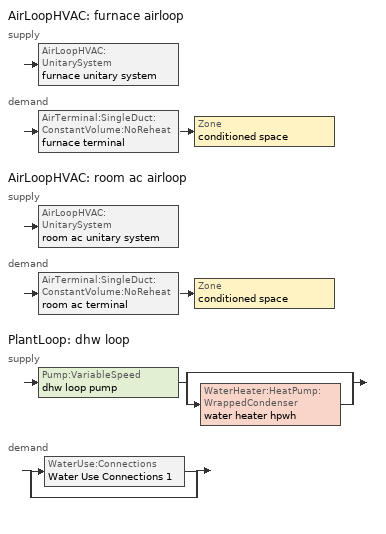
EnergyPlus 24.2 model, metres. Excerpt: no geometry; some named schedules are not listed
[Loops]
AirLoopHVAC 'furnace airloop'
 supply: AirLoopHVAC:UnitarySystem 'furnace unitary system'
 demand: AirTerminal:SingleDuct:ConstantVolume:NoReheat 'furnace terminal' > Zone 'conditioned space'
AirLoopHVAC 'room ac airloop'
 supply: AirLoopHVAC:UnitarySystem 'room ac unitary system'
 demand: AirTerminal:SingleDuct:ConstantVolume:NoReheat 'room ac terminal' > Zone 'conditioned space'
PlantLoop 'dhw loop'
 supply: Pump:VariableSpeed 'dhw loop pump' > split
  | bypass
  | WaterHeater:HeatPump:WrappedCondenser 'water heater hpwh'
 demand: split
  | WaterUse:Connections 'Water Use Connections 1'
  | bypass
[ZoneControl:Thermostat]
conditioned space Thermostat: Zone or ZoneList=conditioned space; Control Type Schedule=conditioned space Thermostat Schedule; Control 1=conditioned space temperature setpoint; Temperature Difference Between Cutout And Setpoint {deltaC}=0
[ThermostatSetpoint:DualSetpoint]
conditioned space temperature setpoint: Heating Setpoint Temperature Schedule=heating setpoint; Cooling Setpoint Temperature Schedule=cooling setpoint
[ZoneHVAC:IdealLoadsAirSystem]
ideal air system: Maximum Heating Supply Air Temperature {C}=50; Minimum Cooling Supply Air Temperature {C}=10; Maximum Heating Supply Air Humidity Ratio {kgWater/kgDryAir}=0.015; Minimum Cooling Supply Air Humidity Ratio {kgWater/kgDryAir}=0.01; Heating Limit=LimitCapacity; Maximum Sensible Heating Capacity {W}=0; Cooling Limit=NoLimit; Dehumidification Control Type=None; Humidification Control Type=None
[AirTerminal:SingleDuct:ConstantVolume:NoReheat] Availability Schedule=Always On Discrete
Name | Maximum Air Flow Rate {m3/s}
room ac terminal | 0.170845
furnace terminal | 0.351129
[Zone equipment]
conditioned space: ideal air system, room ac terminal, furnace terminal
[AirLoopHVAC] Design Return Air Flow Fraction of Supply Air Flow=1
Name | Design Supply Air Flow Rate {m3/s}
furnace airloop | 0.351129
room ac airloop | 0.170845
[Sizing:System] Type of Load to Size On=Sensible; Design Outdoor Air Flow Rate {m3/s}=Autosize; Central Heating Maximum System Air Flow Ratio=0.3; Preheat Design Temperature {C}=7; Preheat Design Humidity Ratio {kgWater/kgDryAir}=0.008; Precool Design Temperature {C}=12.8; Precool Design Humidity Ratio {kgWater/kgDryAir}=0.008; Central Cooling Design Supply Air Temperature {C}=12.8; Central Heating Design Supply Air Temperature {C}=16.7; Type of Zone Sum to Use=NonCoincident; 100% Outdoor Air in Cooling=Yes; 100% Outdoor Air in Heating=Yes; Central Cooling Design Supply Air Humidity Ratio {kgWater/kgDryAir}=0.0085; Central Heating Design Supply Air Humidity Ratio {kgWater/kgDryAir}=0.008; Cooling Supply Air Flow Rate Method=DesignDay; Cooling Supply Air Flow Rate {m3/s}=0; Cooling Supply Air Flow Rate Per Floor Area {m3/s-m2}=0.00996765; Cooling Fraction of Autosized Cooling Supply Air Flow Rate=1; Cooling Supply Air Flow Rate Per Unit Cooling Capacity {m3/s-W}=3.94755e-05; Heating Supply Air Flow Rate Method=DesignDay; Heating Supply Air Flow Rate {m3/s}=0; Heating Supply Air Flow Rate Per Floor Area {m3/s-m2}=0.00996765; Heating Fraction of Autosized Heating Supply Air Flow Rate=1; Heating Fraction of Autosized Cooling Supply Air Flow Rate=1; Heating Supply Air Flow Rate Per Unit Heating Capacity {m3/s-W}=3.15882e-05; System Outdoor Air Method=ZoneSum; Zone Maximum Outdoor Air Fraction=1; Cooling Design Capacity Method=CoolingDesignCapacity; Cooling Design Capacity {W}=Autosize; Cooling Design Capacity Per Floor Area {W/m2}=234.7; Fraction of Autosized Cooling Design Capacity=1; Heating Design Capacity Method=HeatingDesignCapacity; Heating Design Capacity {W}=Autosize; Heating Design Capacity Per Floor Area {W/m2}=157; Fraction of Autosized Heating Design Capacity=1; Central Cooling Capacity Control Method=OnOff; Occupant Diversity=Autosize
furnace airloop; room ac airloop
[AvailabilityManager:Scheduled] Schedule=Always On Discrete
furnace airloop Availability Manager; room ac airloop Availability Manager
[AirLoopHVAC:UnitarySystem] Control Type=Load; Controlling Zone or Thermostat Location=conditioned space; Dehumidification Control Type=None; Availability Schedule=Always On Discrete; Fan Placement=BlowThrough; DX Heating Coil Sizing Ratio=1; Use DOAS DX Cooling Coil=No; Minimum Supply Air Temperature {C}=2; Latent Load Control=SensibleOnlyLoadControl; No Load Supply Air Flow Rate Method=SupplyAirFlowRate; No Load Supply Air Flow Rate {m3/s}=0; No Load Supply Air Flow Rate Control Set To Low Speed=Yes; Maximum Supply Air Temperature {C}=48.8889; Maximum Outdoor Dry-Bulb Temperature for Supplemental Heater Operation {C}=21; Ancillary On-Cycle Electric Power {W}=0; Ancillary Off-Cycle Electric Power {W}=0
Name | Supply Fan | Supply Air Fan Operating Mode Schedule | Heating Coil | Cooling Supply Air Flow Rate Method | Heating Supply Air Flow Rate Method | Heating Supply Air Flow Rate {m3/s} | Cooling Coil | Cooling Supply Air Flow Rate {m3/s}
furnace unitary system | furnace supply fan | furnace auto fan schedule | furnace htg coil | None | SupplyAirFlowRate | 0.351129
room ac unitary system | room ac supply fan | room ac auto fan schedule |  | SupplyAirFlowRate | None |  | room ac clg coil | 0.170845
[Fan:SystemModel] Availability Schedule=Always On Discrete; Speed Control Method=Discrete; Electric Power Minimum Flow Rate Fraction=0.2; Design Pressure Rise {Pa}=500; Motor Efficiency=1; Motor In Air Stream Fraction=1; Design Electric Power Consumption {W}=Autosize; Design Power Sizing Method=PowerPerFlow; Electric Power Per Unit Flow Rate Per Unit Pressure {W/((m3/s)-Pa)}=1.66667; Fan Total Efficiency=0.7; Motor Loss Radiative Fraction=0; Number of Speeds=1
Name | Design Maximum Air Flow Rate {m3/s} | Electric Power Per Unit Flow Rate {W/(m3/s)} | Speed Flow Fraction 1 | Speed Electric Power Fraction 1
furnace supply fan | 0.351129 | 794.58 | 1 | 1
room ac supply fan | 0.170845 | 1e-06 | 1 | 1
water heater fan | 0.0854225 | 97.8923
[Coil:Heating:Fuel]
furnace htg coil: Availability Schedule=Always On Discrete; Fuel Type=NaturalGas; Burner Efficiency=0.925; Nominal Capacity {W}=11957.3; On Cycle Parasitic Electric Load {W}=0; Off Cycle Parasitic Fuel Load {W}=0
[Coil:Cooling:DX:SingleSpeed]
room ac clg coil: Availability Schedule=Always On Discrete; Gross Rated Total Cooling Capacity {W}=4086; Gross Rated Sensible Heat Ratio=0.65; Gross Rated Cooling COP {W/W}=3.10481; Rated Air Flow Rate {m3/s}=0.171077; Rated Evaporator Fan Power Per Volume Flow Rate 2017 {W/(m3/s)}=773.3; Rated Evaporator Fan Power Per Volume Flow Rate 2023 {W/(m3/s)}=934.4; Total Cooling Capacity Function of Temperature Curve=Cool-CAP-fT1; Total Cooling Capacity Function of Flow Fraction Curve=Cool-CAP-fFF1; Energy Input Ratio Function of Temperature Curve=Cool-EIR-fT1; Energy Input Ratio Function of Flow Fraction Curve=Cool-EIR-fFF1; Part Load Fraction Correlation Curve=Cool-PLF-fPLR1; Minimum Outdoor Dry-Bulb Temperature for Compressor Operation {C}=-25; Nominal Time for Condensate Removal to Begin {s}=1000; Ratio of Initial Moisture Evaporation Rate and Steady State Latent Capacity=1.5; Maximum Cycling Rate {cycles/hr}=3; Latent Capacity Time Constant {s}=45; Condenser Type=AirCooled; Evaporative Condenser Effectiveness=0.9; Evaporative Condenser Air Flow Rate {m3/s}=Autosize; Evaporative Condenser Pump Rated Power Consumption {W}=Autosize; Crankcase Heater Capacity {W}=0; Maximum Outdoor Dry-Bulb Temperature for Crankcase Heater Operation {C}=10; Basin Heater Capacity {W/K}=0; Basin Heater Setpoint Temperature {C}=2
[PlantLoop]
dhw loop: Fluid Type=Water; Plant Equipment Operation Scheme=dhw loop Operation Schemes; Maximum Loop Temperature {C}=100; Minimum Loop Temperature {C}=0; Maximum Loop Flow Rate {m3/s}=0.01; Minimum Loop Flow Rate {m3/s}=0; Plant Loop Volume {m3}=0.003; Load Distribution Scheme=Optimal; Plant Loop Demand Calculation Scheme=SingleSetpoint; Common Pipe Simulation=None
[Sizing:Plant]
dhw loop: Loop Type=Heating; Design Loop Exit Temperature {C}=51.6667; Loop Design Temperature Difference {deltaC}=5.55556; Sizing Option=NonCoincident; Zone Timesteps in Averaging Window=1; Coincident Sizing Factor Mode=None
[Pump:VariableSpeed]
dhw loop pump: Design Maximum Flow Rate {m3/s}=0.01; Design Pump Head {Pa}=1; Design Power Consumption {W}=0; Motor Efficiency=0.85; Fraction of Motor Inefficiencies to Fluid Stream=0; Coefficient 1 of the Part Load Performance Curve=0; Coefficient 2 of the Part Load Performance Curve=1; Coefficient 3 of the Part Load Performance Curve=0; Coefficient 4 of the Part Load Performance Curve=0; Design Minimum Flow Rate {m3/s}=0; Pump Control Type=Intermittent; Skin Loss Radiative Fraction=0.5; Design Power Sizing Method=PowerPerFlowPerPressure; Design Electric Power per Unit Flow Rate {W/(m3/s)}=348701.1; Design Shaft Power per Unit Flow Rate per Unit Head {W/((m3/s)-Pa)}=1.28205; Design Minimum Flow Rate Fraction=0
[WaterHeater:Stratified]
water heater tank: Tank Volume {m3}=0.170344; Tank Height {m}=1.0335; Tank Shape=VerticalCylinder; Maximum Temperature Limit {C}=90; Heater Priority Control=MasterSlave; Heater 1 Setpoint Temperature Schedule=water heater TopElementSetpoint; Heater 1 Deadband Temperature Difference {deltaC}=18.5; Heater 1 Capacity {W}=4500.11; Heater 1 Height {m}=0.818187; Heater 2 Setpoint Temperature Schedule=water heater BottomElementSetpoint; Heater 2 Deadband Temperature Difference {deltaC}=3.89; Heater 2 Capacity {W}=4500.11; Heater 2 Height {m}=0.215312; Heater Fuel Type=Electricity; Heater Thermal Efficiency=1; Off Cycle Parasitic Fuel Consumption Rate {W}=3; Off Cycle Parasitic Fuel Type=Electricity; Off Cycle Parasitic Heat Fraction to Tank=0; Off Cycle Parasitic Height {m}=0; On Cycle Parasitic Fuel Consumption Rate {W}=3; On Cycle Parasitic Fuel Type=Electricity; On Cycle Parasitic Heat Fraction to Tank=0; On Cycle Parasitic Height {m}=0; Ambient Temperature Indicator=Schedule; Ambient Temperature Schedule=water heater Tamb act; Uniform Skin Loss Coefficient per Unit Area to Ambient Temperature {W/m2-K}=1.04512; Skin Loss Fraction to Zone=1; Off Cycle Flue Loss Coefficient to Ambient Temperature {W/K}=0; Off Cycle Flue Loss Fraction to Zone=1; Use Side Effectiveness=1; Use Side Inlet Height {m}=0; Use Side Outlet Height {m}=Autocalculate; Source Side Effectiveness=1; Source Side Inlet Height {m}=0; Source Side Outlet Height {m}=0; Inlet Mode=Fixed; Use Side Design Flow Rate {m3/s}=0.00283433; Source Side Design Flow Rate {m3/s}=0; Indirect Water Heating Recovery Time {hr}=1.5; Number of Nodes=6; Additional Destratification Conductivity {W/m-K}=0; Node 1 Additional Loss Coefficient {W/K}=0; Node 2 Additional Loss Coefficient {W/K}=0; Node 3 Additional Loss Coefficient {W/K}=0; Node 4 Additional Loss Coefficient {W/K}=0; Node 5 Additional Loss Coefficient {W/K}=0; Node 6 Additional Loss Coefficient {W/K}=0
[WaterHeater:Sizing]
water heater tank: Design Mode=PeakDraw; Time Storage Can Meet Peak Draw {hr}=0.538503; Time for Tank Recovery {hr}=0; Nominal Tank Volume for Autosizing Plant Connections {m3}=1
[WaterHeater:HeatPump:WrappedCondenser]
water heater hpwh: Compressor Setpoint Temperature Schedule=water heater setpoint; Dead Band Temperature Difference {deltaC}=3.89; Condenser Bottom Location {m}=0.0430625; Condenser Top Location {m}=0.559813; Evaporator Air Flow Rate {m3/s}=0.0854225; Inlet Air Configuration=Schedule; Inlet Air Temperature Schedule=water heater Tamb act; Inlet Air Humidity Schedule=water heater RHamb act; Tank=water heater tank; DX Coil=water heater coil; Minimum Inlet Air Temperature for Compressor Operation {C}=5.55556; Maximum Inlet Air Temperature for Compressor Operation {C}=48.8889; Compressor Location=Schedule; Compressor Ambient Temperature Schedule=water heater Tamb act; Fan=water heater fan; Fan Placement=DrawThrough; On Cycle Parasitic Electric Load {W}=0; Off Cycle Parasitic Electric Load {W}=0; Parasitic Heat Rejection Location=Outdoors; Inlet Air Mixer Schedule=Always On Discrete; Tank Element Control Logic=MutuallyExclusive; Control Sensor 1 Height In Stratified Tank {m}=0.818187; Control Sensor 1 Weight=0.75; Control Sensor 2 Height In Stratified Tank {m}=0.301438
[Coil:WaterHeating:AirToWaterHeatPump:Wrapped]
water heater coil: Rated Heating Capacity {W}=2018.38; Rated COP {W/W}=4.036802; Rated Sensible Heat Ratio=0.88; Rated Evaporator Inlet Air Dry-Bulb Temperature {C}=19.7222; Rated Evaporator Inlet Air Wet-Bulb Temperature {C}=13.561; Rated Condenser Water Temperature {C}=48.89; Rated Evaporator Air Flow Rate {m3/s}=0.0854225; Evaporator Fan Power Included in Rated COP=Yes; Crankcase Heater Capacity {W}=0; Maximum Ambient Temperature for Crankcase Heater Operation {C}=0; Evaporator Air Temperature Type for Curve Objects=WetBulbTemperature; Heating Capacity Function of Temperature Curve=HPWH-Cap-fT; Heating Capacity Function of Air Flow Fraction Curve=HPWH-Htg-Cap-FF; Heating COP Function of Temperature Curve=HPWH-COP-fT; Heating COP Function of Air Flow Fraction Curve=HPWH-Htg-COP-FF; Part Load Fraction Correlation Curve=HPWH-COP-fPLR
[SetpointManager:Scheduled]
Setpoint Manager Scheduled 1: Control Variable=Temperature; Schedule=dhw temp
[WaterUse:Connections]
Water Use Connections 1: Drain Water Heat Exchanger Type=None; Drain Water Heat Exchanger Destination=Plant; Water Use Equipment Name 1=dhw fixtures; Water Use Equipment Name 2=dhw distribution waste; Water Use Equipment Name 3=clothes washer; Water Use Equipment Name 4=dishwasher
[WaterUse:Equipment]
Name | Peak Flow Rate {m3/s} | Flow Rate Fraction Schedule | Target Temperature Schedule
dhw fixtures | 4.11797e-05 | hot_water_fixtures | mixed water temperature schedule
dhw distribution waste | 1.24839e-05 | hot_water_fixtures | mixed water temperature schedule
clothes washer | 1.92016e-05 | hot_water_clothes_washer
dishwasher | 1.65787e-05 | hot_water_dishwasher
[PlantEquipmentOperationSchemes]
dhw loop Operation Schemes: Control Scheme Object Type 1=PlantEquipmentOperation:HeatingLoad; Control Scheme Name 1=dhw loop Heating Operation Scheme; Control Scheme Schedule Name 1=Always On Discrete
[PlantEquipmentOperation:HeatingLoad]
dhw loop Heating Operation Scheme: Load Range Lower Limit 1 {W}=0; Load Range Upper Limit 1 {W}=1000000000; Range Equipment List Name 1=dhw loop Heating Equipment List
[PlantEquipmentList]
dhw loop Heating Equipment List: WaterHeater:HeatPump:WrappedCondenser, water heater hpwh
[ElectricLoadCenter:Storage:LiIonNMCBattery]
Vehicle1 li ion: Availability Schedule=Always On Discrete; Radiative Fraction=0; Lifetime Model=None; Number of Cells in Series=15; Number of Strings in Parallel=494; Initial Fractional State of Charge=0.950003; DC to DC Charging Efficiency=1; Battery Mass {kg}=784.971; Battery Surface Area {m2}=5.64764; Battery Specific Heat Capacity {J/kg-K}=1500; Heat Transfer Coefficient Between Battery and Ambient {W/m2-K}=7.5; Fully Charged Cell Voltage {V}=3.342; Cell Voltage at End of Exponential Zone {V}=3.342; Cell Voltage at End of Nominal Zone {V}=3.342; Default Nominal Cell Voltage {V}=3.342; Fully Charged Cell Capacity {Ah}=3.2; Fraction of Cell Capacity Removed at the End of Exponential Zone=0.8075; Fraction of Cell Capacity Removed at the End of Nominal Zone=0.976875; Charge Rate at Which Voltage vs Capacity Curve Was Generated=1; Battery Cell Internal Electrical Resistance {ohms}=0.002
[ElectricLoadCenter:Storage:Converter]
Vehicle1 li ion converter: Availability Schedule=Always On Discrete; Power Conversion Efficiency Method=SimpleFixed; Simple Fixed Efficiency=1; Ancillary Power Consumed In Standby {W}=0; Radiative Fraction=0
[ElectricLoadCenter:Distribution]
Vehicle1 elec load center dist: Electrical Buss Type=AlternatingCurrentWithStorage; Electrical Storage Object=Vehicle1 li ion; Storage Operation Scheme=TrackChargeDischargeSchedules; Storage Converter Object=Vehicle1 li ion converter; Maximum Storage State of Charge Fraction=0.950003; Minimum Storage State of Charge Fraction=0.149991; Design Storage Control Charge Power {W}=5690; Storage Charge Power Fraction Schedule=electric_vehicle_charging; Design Storage Control Discharge Power {W}=10891.1; Storage Discharge Power Fraction Schedule=electric_vehicle_discharging
[EnergyManagementSystem:GlobalVariable]
furnace_airloop_Fan_RTF
infil_program_Qfan
infil_program_Qinf
natural_vent_program_Qnv
natural_vent_program_Qwhf
room_ac_airloop_Fan_RTF
[EnergyManagementSystem:InternalVariable] Internal Data Type=Fan Maximum Mass Flow Rate
Name | Internal Data Index Key
furnace_airloop_max_sup_fan_mfr | furnace supply fan
room_ac_airloop_max_sup_fan_mfr | room ac supply fan
[EnergyManagementSystem:Sensor]
Name | Output:Variable or Output:Meter Index Key | Output:Variable or Output:Meter
airflow_gain | infil flow | Infiltration Sensible Heat Gain Energy
airflow_gain_1 | natural vent flow | Infiltration Sensible Heat Gain Energy
airflow_gain_2 | whole house fan flow | Infiltration Sensible Heat Gain Energy
airflow_loss | infil flow | Infiltration Sensible Heat Loss Energy
airflow_loss_1 | natural vent flow | Infiltration Sensible Heat Loss Energy
airflow_loss_2 | whole house fan flow | Infiltration Sensible Heat Loss Energy
charge_sch_sensor | electric_vehicle_charging | Schedule Value
clg_load_cond |  | Cooling:EnergyTransfer:Zone:CONDITIONED SPACE
clg_sp_s; clg_sp_s_1 | cooling setpoint | Schedule Value
clothes_dryer_exhaust_0_sch_s | clothes_dryer | Schedule Value
conditioned_space_clg_unmet_s | conditioned space | Zone Cooling Setpoint Not Met Time
conditioned_space_htg_unmet_s | conditioned space | Zone Heating Setpoint Not Met Time
cool_season | cooling season schedule | Schedule Value
discharge_sch_sensor | electric_vehicle_discharging | Schedule Value
fridge_tin_s; tin_s; tin_s_1; water_heater_amb_temp | conditioned space | Zone Mean Air Temperature
furnace_airloop_Fan_RTF_s | furnace supply fan | Fan Runtime Fraction
furnace_htg_coil_s | furnace htg coil | Heating Coil Heating Energy
furnace_supply_fan_s | furnace supply fan | Fan Electricity Energy
htg_load_cond |  | Heating:EnergyTransfer:Zone:CONDITIONED SPACE
htg_sp_s; htg_sp_s_1 | heating setpoint | Schedule Value
ig_ee_conv | ceiling fan | Electric Equipment Convective Heating Energy
ig_ee_conv_1 | clothes dryer | Electric Equipment Convective Heating Energy
ig_ee_conv_10 | misc tv | Electric Equipment Convective Heating Energy
ig_ee_conv_11 | whole house fan | Electric Equipment Convective Heating Energy
ig_ee_conv_2 | clothes washer | Electric Equipment Convective Heating Energy
ig_ee_conv_3 | cooking range | Electric Equipment Convective Heating Energy
ig_ee_conv_4 | dishwasher | Electric Equipment Convective Heating Energy
ig_ee_conv_5 | freezer | Electric Equipment Convective Heating Energy
ig_ee_conv_6 | fridge | Electric Equipment Convective Heating Energy
ig_ee_conv_7 | misc permanent spa heater | Electric Equipment Convective Heating Energy
ig_ee_conv_8 | misc permanent spa pump | Electric Equipment Convective Heating Energy
ig_ee_conv_9 | misc plug loads | Electric Equipment Convective Heating Energy
ig_ee_rad | ceiling fan | Electric Equipment Radiant Heating Energy
ig_ee_rad_1 | clothes dryer | Electric Equipment Radiant Heating Energy
ig_ee_rad_10 | misc tv | Electric Equipment Radiant Heating Energy
ig_ee_rad_11 | whole house fan | Electric Equipment Radiant Heating Energy
ig_ee_rad_2 | clothes washer | Electric Equipment Radiant Heating Energy
ig_ee_rad_3 | cooking range | Electric Equipment Radiant Heating Energy
ig_ee_rad_4 | dishwasher | Electric Equipment Radiant Heating Energy
ig_ee_rad_5 | freezer | Electric Equipment Radiant Heating Energy
ig_ee_rad_6 | fridge | Electric Equipment Radiant Heating Energy
ig_ee_rad_7 | misc permanent spa heater | Electric Equipment Radiant Heating Energy
ig_ee_rad_8 | misc permanent spa pump | Electric Equipment Radiant Heating Energy
ig_ee_rad_9 | misc plug loads | Electric Equipment Radiant Heating Energy
ig_lgt_conv | interior lighting | Lights Convective Heating Energy
ig_lgt_rad | interior lighting | Lights Radiant Heating Energy
ig_lgt_vis | interior lighting | Lights Visible Radiation Heating Energy
ig_oe_conv | clothes dryer 1 | Other Equipment Convective Heating Energy
ig_oe_conv_1 | cooking range 1 | Other Equipment Convective Heating Energy
ig_oe_conv_2 | general water use latent | Other Equipment Convective Heating Energy
ig_oe_conv_3 | general water use sensible | Other Equipment Convective Heating Energy
ig_oe_conv_4 | water heater energy adjustment1 | Other Equipment Convective Heating Energy
ig_oe_conv_5 | water heater lat | Other Equipment Convective Heating Energy
ig_oe_conv_6 | water heater sens | Other Equipment Convective Heating Energy
ig_oe_rad | clothes dryer 1 | Other Equipment Radiant Heating Energy
ig_oe_rad_1 | cooking range 1 | Other Equipment Radiant Heating Energy
ig_oe_rad_2 | general water use latent | Other Equipment Radiant Heating Energy
ig_oe_rad_3 | general water use sensible | Other Equipment Radiant Heating Energy
ig_oe_rad_4 | water heater energy adjustment1 | Other Equipment Radiant Heating Energy
ig_oe_rad_5 | water heater lat | Other Equipment Radiant Heating Energy
ig_oe_rad_6 | water heater sens | Other Equipment Radiant Heating Energy
ig_ppl_conv | occupants | People Convective Heating Energy
ig_ppl_rad | occupants | People Radiant Heating Energy
im_conv | furniture mass conditioned space 1 | Surface Inside Face Convection Heat Gain Energy
im_conv_1 | partition wall mass | Surface Inside Face Convection Heat Gain Energy
im_ig | furniture mass conditioned space 1 | Surface Inside Face Internal Gains Radiation Heat Gain Energy
im_ig_1 | partition wall mass | Surface Inside Face Internal Gains Radiation Heat Gain Energy
im_lgt | furniture mass conditioned space 1 | Surface Inside Face Lights Radiation Heat Gain Energy
im_lgt_1 | partition wall mass | Surface Inside Face Lights Radiation Heat Gain Energy
im_sol | furniture mass conditioned space 1 | Surface Inside Face Solar Radiation Heat Gain Energy
im_sol_1 | partition wall mass | Surface Inside Face Solar Radiation Heat Gain Energy
im_surf | furniture mass conditioned space 1 | Surface Inside Face Net Surface Thermal Radiation Heat Gain Energy
im_surf_1 | partition wall mass | Surface Inside Face Net Surface Thermal Radiation Heat Gain Energy
mech_vent_bath_fan_0_sch_s | mech vent bath fan 0 schedule | Schedule Value
mech_vent_range_fan_0_sch_s | mech vent range fan 0 schedule | Schedule Value
mv_conv | mech vent bath fan 0 | Electric Equipment Convective Heating Energy
mv_conv_1 | mech vent house fan | Electric Equipment Convective Heating Energy
mv_conv_2 | mech vent house fan cfis | Electric Equipment Convective Heating Energy
mv_conv_3 | mech vent range fan 0 | Electric Equipment Convective Heating Energy
mv_conv_4 | mech vent house fan latent load | Other Equipment Convective Heating Energy
mv_conv_5 | mech vent house fan sensible load | Other Equipment Convective Heating Energy
mv_rad | mech vent bath fan 0 | Electric Equipment Radiant Heating Energy
mv_rad_1 | mech vent house fan | Electric Equipment Radiant Heating Energy
mv_rad_2 | mech vent house fan cfis | Electric Equipment Radiant Heating Energy
mv_rad_3 | mech vent range fan 0 | Electric Equipment Radiant Heating Energy
mv_rad_4 | mech vent house fan latent load | Other Equipment Radiant Heating Energy
mv_rad_5 | mech vent house fan sensible load | Other Equipment Radiant Heating Energy
natural_vent_s | natural vent schedule | Schedule Value
out_pb_s |  | Site Outdoor Air Barometric Pressure
out_wt_s |  | Site Outdoor Air Humidity Ratio
room_ac_airloop_Fan_RTF_s | room ac supply fan | Fan Runtime Fraction
room_ac_clg_coil_s | room ac clg coil | Cooling Coil Total Cooling Energy
room_ac_supply_fan_s | room ac supply fan | Fan Electricity Energy
site_temp | Environment | Site Outdoor Air Drybulb Temperature
site_vw_s |  | Site Wind Speed
soc_sensor | Vehicle1 li ion | Electric Storage Charge Fraction
ss_back_out | Window1 | Surface Window Shortwave from Zone Back Out Window Heat Transfer Rate
ss_back_out_1 | Window2 | Surface Window Shortwave from Zone Back Out Window Heat Transfer Rate
ss_back_out_2 | Window3 | Surface Window Shortwave from Zone Back Out Window Heat Transfer Rate
ss_back_out_3 | Window4 | Surface Window Shortwave from Zone Back Out Window Heat Transfer Rate
ss_conv | Door1 | Surface Inside Face Convection Heat Gain Energy
ss_conv_1 | Window1 | Surface Inside Face Convection Heat Gain Energy
ss_conv_2 | Window2 | Surface Inside Face Convection Heat Gain Energy
ss_conv_3 | Window3 | Surface Inside Face Convection Heat Gain Energy
ss_conv_4 | Window4 | Surface Inside Face Convection Heat Gain Energy
ss_ig | Door1 | Surface Inside Face Internal Gains Radiation Heat Gain Energy
ss_ig_1 | Window1 | Surface Inside Face Internal Gains Radiation Heat Gain Energy
ss_ig_2 | Window2 | Surface Inside Face Internal Gains Radiation Heat Gain Energy
ss_ig_3 | Window3 | Surface Inside Face Internal Gains Radiation Heat Gain Energy
ss_ig_4 | Window4 | Surface Inside Face Internal Gains Radiation Heat Gain Energy
ss_lgt | Door1 | Surface Inside Face Lights Radiation Heat Gain Energy
ss_sol | Door1 | Surface Inside Face Solar Radiation Heat Gain Energy
ss_surf | Door1 | Surface Inside Face Net Surface Thermal Radiation Heat Gain Energy
ss_surf_1 | Window1 | Surface Inside Face Net Surface Thermal Radiation Heat Gain Energy
ss_surf_2 | Window2 | Surface Inside Face Net Surface Thermal Radiation Heat Gain Energy
ss_surf_3 | Window3 | Surface Inside Face Net Surface Thermal Radiation Heat Gain Energy
ss_surf_4 | Window4 | Surface Inside Face Net Surface Thermal Radiation Heat Gain Energy
ss_trans_in | Window1 | Surface Window Transmitted Solar Radiation Rate
ss_trans_in_1 | Window2 | Surface Window Transmitted Solar Radiation Rate
ss_trans_in_2 | Window3 | Surface Window Transmitted Solar Radiation Rate
ss_trans_in_3 | Window4 | Surface Window Transmitted Solar Radiation Rate
ss_trans_out | Window1 | Surface Inside Face Initial Transmitted Diffuse Transmitted Out Window Solar Radiation Rate
ss_trans_out_1 | Window2 | Surface Inside Face Initial Transmitted Diffuse Transmitted Out Window Solar Radiation Rate
ss_trans_out_2 | Window3 | Surface Inside Face Initial Transmitted Diffuse Transmitted Out Window Solar Radiation Rate
ss_trans_out_3 | Window4 | Surface Inside Face Initial Transmitted Diffuse Transmitted Out Window Solar Radiation Rate
s_conv | Roof1 | Surface Inside Face Convection Heat Gain Energy
s_conv_1 | Slab1 | Surface Inside Face Convection Heat Gain Energy
s_conv_2 | Wall1 | Surface Inside Face Convection Heat Gain Energy
s_conv_3 | Wall2 | Surface Inside Face Convection Heat Gain Energy
s_conv_4 | Wall3 | Surface Inside Face Convection Heat Gain Energy
s_conv_5 | Wall4 | Surface Inside Face Convection Heat Gain Energy
s_ig | Roof1 | Surface Inside Face Internal Gains Radiation Heat Gain Energy
s_ig_1 | Slab1 | Surface Inside Face Internal Gains Radiation Heat Gain Energy
s_ig_2 | Wall1 | Surface Inside Face Internal Gains Radiation Heat Gain Energy
s_ig_3 | Wall2 | Surface Inside Face Internal Gains Radiation Heat Gain Energy
s_ig_4 | Wall3 | Surface Inside Face Internal Gains Radiation Heat Gain Energy
s_ig_5 | Wall4 | Surface Inside Face Internal Gains Radiation Heat Gain Energy
s_lgt | Roof1 | Surface Inside Face Lights Radiation Heat Gain Energy
s_lgt_1 | Slab1 | Surface Inside Face Lights Radiation Heat Gain Energy
s_lgt_2 | Wall1 | Surface Inside Face Lights Radiation Heat Gain Energy
s_lgt_3 | Wall2 | Surface Inside Face Lights Radiation Heat Gain Energy
s_lgt_4 | Wall3 | Surface Inside Face Lights Radiation Heat Gain Energy
s_lgt_5 | Wall4 | Surface Inside Face Lights Radiation Heat Gain Energy
s_sol | Roof1 | Surface Inside Face Solar Radiation Heat Gain Energy
s_sol_1 | Slab1 | Surface Inside Face Solar Radiation Heat Gain Energy
s_sol_2 | Wall1 | Surface Inside Face Solar Radiation Heat Gain Energy
s_sol_3 | Wall2 | Surface Inside Face Solar Radiation Heat Gain Energy
s_sol_4 | Wall3 | Surface Inside Face Solar Radiation Heat Gain Energy
s_sol_5 | Wall4 | Surface Inside Face Solar Radiation Heat Gain Energy
s_surf | Roof1 | Surface Inside Face Net Surface Thermal Radiation Heat Gain Energy
s_surf_1 | Slab1 | Surface Inside Face Net Surface Thermal Radiation Heat Gain Energy
s_surf_2 | Wall1 | Surface Inside Face Net Surface Thermal Radiation Heat Gain Energy
s_surf_3 | Wall2 | Surface Inside Face Net Surface Thermal Radiation Heat Gain Energy
s_surf_4 | Wall3 | Surface Inside Face Net Surface Thermal Radiation Heat Gain Energy
s_surf_5 | Wall4 | Surface Inside Face Net Surface Thermal Radiation Heat Gain Energy
tout_s | conditioned space | Zone Outdoor Air Drybulb Temperature
water_heater_amb_rh | conditioned space | Zone Air Relative Humidity
water_heater_coil_energy | water heater coil | Cooling Coil Water Heating Electricity Rate
water_heater_fan_energy; water_heater_fan_pwr | water heater fan | Fan Electricity Rate
water_heater_lat_cool | water heater coil | Cooling Coil Latent Cooling Rate
water_heater_sens_cool | water heater coil | Cooling Coil Sensible Cooling Rate
water_heater_tank_energy | water heater tank | Water Heater Electricity Rate
water_heater_tank_off_cycle_parasitic | water heater tank | Water Heater Off Cycle Parasitic Electricity Rate
water_heater_tank_on_cycle_parasitic | water heater tank | Water Heater On Cycle Parasitic Electricity Rate
water_heater_tl | water heater tank | Water Heater Heat Loss Rate
water_heater_T_set | water heater setpoint | Schedule Value
win_s | conditioned space | Zone Air Humidity Ratio
[EnergyManagementSystem:Actuator]
Name | Actuated Component Unique | Actuated Component Type | Actuated Component Control Type
battery_charge_power_act | Vehicle1 elec load center dist | Electrical Storage | Power Charge Rate
battery_discharge_power_act | Vehicle1 elec load center dist | Electrical Storage | Power Draw Rate
fridge_schedule_act | fridge schedule | Schedule:Constant | Schedule Value
infil_flow_act | infil flow | Zone Infiltration | Air Exchange Flow Rate
mech_vent_house_fan_cfis_act | mech vent house fan cfis | ElectricEquipment | Electricity Rate
mech_vent_house_fan_latent_load_act | mech vent house fan latent load | OtherEquipment | Power Level
mech_vent_house_fan_sensible_load_act | mech vent house fan sensible load | OtherEquipment | Power Level
natural_vent_flow_act | natural vent flow | Zone Infiltration | Air Exchange Flow Rate
water_heater_HPWHSchedOverride | water heater setpoint | Schedule:Constant | Schedule Value
water_heater_hpwh_ec_adj_act | water heater energy adjustment1 | OtherEquipment | Power Level
water_heater_lat_act | water heater lat | OtherEquipment | Power Level
water_heater_LESchedOverride | water heater BottomElementSetpoint | Schedule:Constant | Schedule Value
water_heater_RHamb_act | water heater RHamb act | Schedule:Constant | Schedule Value
water_heater_sens_act | water heater sens | OtherEquipment | Power Level
water_heater_Tamb_act | water heater Tamb act | Schedule:Constant | Schedule Value
water_heater_UESchedOverride | water heater TopElementSetpoint | Schedule:Constant | Schedule Value
whole_house_fan_act | whole house fan | ElectricEquipment | Electricity Rate
whole_house_fan_flow_act | whole house fan flow | Zone Infiltration | Air Exchange Flow Rate
[EnergyManagementSystem:Program]
component_loads_program: Set loads_htg_walls = 0; Set loads_htg_rim_joists = 0; Set loads_htg_foundation_walls = 0; Set loads_htg_floors = 0; Set loads_htg_slabs = 0; Set loads_htg_ceilings = 0; Set loads_htg_roofs = 0; Set loads_htg_windows_conduction = 0; Set loads_htg_windows_solar = 0; Set loads_htg_doors = 0; Set loads_htg_skylights_conduction = 0; Set loads_htg_skylights_solar = 0; Set loads_htg_internal_mass = 0; Set loads_htg_intgains = 0; Set loads_htg_lighting = 0; Set loads_htg_infil = 0; Set loads_htg_mechvent = 0; Set loads_htg_natvent = 0; Set loads_htg_whf = 0; Set loads_htg_ducts = 0; Set loads_clg_walls = 0; Set loads_clg_rim_joists = 0; Set loads_clg_foundation_walls = 0; Set loads_clg_floors = 0; Set loads_clg_slabs = 0; Set loads_clg_ceilings = 0; Set loads_clg_roofs = 0; Set loads_clg_windows_conduction = 0; Set loads_clg_windows_solar = 0; Set loads_clg_doors = 0; Set loads_clg_skylights_conduction = 0; Set loads_clg_skylights_solar = 0; Set loads_clg_internal_mass = 0; Set loads_clg_intgains = 0; Set loads_clg_lighting = 0; Set loads_clg_infil = 0; Set loads_clg_mechvent = 0; Set loads_clg_natvent = 0; Set loads_clg_whf = 0; Set loads_clg_ducts = 0; Set hr_walls = 0; Set hr_walls = hr_walls + s_conv_2 + s_ig_2 + s_sol_2 + s_lgt_2 + s_surf_2; Set hr_walls = hr_walls + s_conv_3 + s_ig_3 + s_sol_3 + s_lgt_3 + s_surf_3; Set hr_walls = hr_walls + s_conv_4 + s_ig_4 + s_sol_4 + s_lgt_4 + s_surf_4; Set hr_walls = hr_walls + s_conv_5 + s_ig_5 + s_sol_5 + s_lgt_5 + s_surf_5; Set hr_rim_joists = 0; Set hr_foundation_walls = 0; Set hr_floors = 0; Set hr_slabs = 0; Set hr_slabs = hr_slabs + s_conv_1 + s_ig_1 + s_sol_1 + s_lgt_1 + s_surf_1; Set hr_ceilings = 0; Set hr_roofs = 0; Set hr_roofs = hr_roofs + s_conv + s_ig + s_sol + s_lgt + s_surf; Set hr_windows_conduction = 0; Set hr_windows_conduction = hr_windows_conduction + ss_conv_1; Set hr_windows_conduction = hr_windows_conduction + ss_ig_1; Set hr_windows_conduction = hr_windows_conduction + ss_surf_1; Set hr_windows_conduction = hr_windows_conduction + ss_conv_2; Set hr_windows_conduction = hr_windows_conduction + ss_ig_2; Set hr_windows_conduction = hr_windows_conduction + ss_surf_2; Set hr_windows_conduction = hr_windows_conduction + ss_conv_3; Set hr_windows_conduction = hr_windows_conduction + ss_ig_3; Set hr_windows_conduction = hr_windows_conduction + ss_surf_3; Set hr_windows_conduction = hr_windows_conduction + ss_conv_4; Set hr_windows_conduction = hr_windows_conduction + ss_ig_4; Set hr_windows_conduction = hr_windows_conduction + ss_surf_4; Set hr_windows_solar = 0; Set hr_windows_solar = hr_windows_solar - ss_trans_in * ZoneTimestep * 3600 + ss_back_out * ZoneTimestep * 3600 + ss_trans_out * ZoneTimestep * 3600; Set hr_windows_solar = hr_windows_solar - ss_trans_in_1 * ZoneTimestep * 3600 + ss_back_out_1 * ZoneTimestep * 3600 + ss_trans_out_1 * ZoneTimestep * 3600; Set hr_windows_solar = hr_windows_solar - ss_trans_in_2 * ZoneTimestep * 3600 + ss_back_out_2 * ZoneTimestep * 3600 + ss_trans_out_2 * ZoneTimestep * 3600; Set hr_windows_solar = hr_windows_solar - ss_trans_in_3 * ZoneTimestep * 3600 + ss_back_out_3 * ZoneTimestep * 3600 + ss_trans_out_3 * ZoneTimestep * 3600; Set hr_doors = 0; Set hr_doors = hr_doors + ss_sol; Set hr_doors = hr_doors + ss_lgt; Set hr_doors = hr_doors + ss_conv; Set hr_doors = hr_doors + ss_ig; Set hr_doors = hr_doors + ss_surf; Set hr_skylights_conduction = 0; Set hr_skylights_solar = 0; Set hr_internal_mass = 0; Set hr_internal_mass = hr_internal_mass + im_conv + im_ig + im_sol + im_lgt + im_surf; Set hr_internal_mass = hr_internal_mass + im_conv_1 + im_ig_1 + im_sol_1 + im_lgt_1 + im_surf_1; Set hr_intgains = 0; Set hr_intgains = hr_intgains - ig_ee_conv - ig_ee_rad - ig_ee_conv_1 - ig_ee_rad_1 - ig_ee_conv_2 - ig_ee_rad_2 - ig_ee_conv_3 - ig_ee_rad_3 - ig_ee_conv_4 - ig_ee_rad_4 - ig_ee_conv_5 - ig_ee_rad_5 - ig_ee_conv_6 - ig_ee_rad_6 - ig_ee_conv_7 - ig_ee_rad_7 - ig_ee_conv_8 - ig_ee_rad_8 - ig_ee_conv_9 - ig_ee_rad_9 - ig_ee_conv_10 - ig_ee_rad_10 - ig_ee_conv_11 - ig_ee_rad_11 - ig_oe_conv - ig_oe_rad - ig_oe_conv_1 - ig_oe_rad_1 - ig_oe_conv_2 - ig_oe_rad_2 - ig_oe_conv_3 - ig_oe_rad_3 - ig_oe_conv_4 - ig_oe_rad_4 - ig_oe_conv_5 - ig_oe_rad_5 - ig_oe_conv_6 - ig_oe_rad_6 - ig_ppl_conv - ig_ppl_rad; Set hr_lighting = 0; Set hr_lighting = hr_lighting - ig_lgt_conv - ig_lgt_rad - ig_lgt_vis; Set hr_infil = 0; Set hr_infil = hr_infil - airflow_gain + airflow_loss; Set hr_natvent = 0; Set hr_natvent = hr_natvent - airflow_gain_1 + airflow_loss_1; Set hr_whf = 0; Set hr_whf = hr_whf - airflow_gain_2 + airflow_loss_2; Set hr_mechvent = 0; Set hr_mechvent = hr_mechvent - mv_conv - mv_rad - mv_conv_1 - mv_rad_1 - mv_conv_2 - mv_rad_2 - mv_conv_3 - mv_rad_3 - mv_conv_4 - mv_rad_4 - mv_conv_5 - mv_rad_5; Set hr_ducts = 0; Set htg_mode = 0; Set clg_mode = 0; If (htg_load_cond > 0); Set htg_mode = 1.0; ElseIf (clg_load_cond > 0); Set clg_mode = 0.6; Else; Set htg_season = 0; Set clg_season = 0; If ((DayOfYear >= 1) && (DayOfYear <= 365)); Set clg_season = 1; EndIf; If ((DayOfYear >= 1) && (DayOfYear <= 365)); Set htg_season = 1; EndIf; If ((airflow_gain_1 <> 0) || (airflow_loss_1 <> 0)) && (clg_season == 1); Set clg_mode = 0.6; ElseIf ((airflow_gain_2 <> 0) || (airflow_loss_2 <> 0)) && (clg_season == 1); Set clg_mode = 0.6; Else; Set Tmid_setpoint = (htg_sp_s_1 + clg_sp_s_1) / 2; If (tin_s_1 > Tmid_setpoint) && (clg_season == 1); Set clg_mode = 0.6; ElseIf (tin_s_1 < Tmid_setpoint) && (htg_season == 1); Set htg_mode = 1.0; EndIf; EndIf; EndIf; Set loads_htg_walls = loads_htg_walls + (hr_walls * htg_mode * 1); Set loads_htg_rim_joists = loads_htg_rim_joists + (hr_rim_joists * htg_mode * 1); Set loads_htg_foundation_walls = loads_htg_foundation_walls + (hr_foundation_walls * htg_mode * 1); Set loads_htg_floors = loads_htg_floors + (hr_floors * htg_mode * 1); Set loads_htg_slabs = loads_htg_slabs + (hr_slabs * htg_mode * 1); Set loads_htg_ceilings = loads_htg_ceilings + (hr_ceilings * htg_mode * 1); Set loads_htg_roofs = loads_htg_roofs + (hr_roofs * htg_mode * 1); Set loads_htg_windows_conduction = loads_htg_windows_conduction + (hr_windows_conduction * htg_mode * 1); Set loads_htg_windows_solar = loads_htg_windows_solar + (hr_windows_solar * htg_mode * 1); Set loads_htg_doors = loads_htg_doors + (hr_doors * htg_mode * 1); Set loads_htg_skylights_conduction = loads_htg_skylights_conduction + (hr_skylights_conduction * htg_mode * 1); Set loads_htg_skylights_solar = loads_htg_skylights_solar + (hr_skylights_solar * htg_mode * 1); Set loads_htg_internal_mass = loads_htg_internal_mass + (hr_internal_mass * htg_mode * 1); Set loads_htg_intgains = loads_htg_intgains + (hr_intgains * htg_mode * 1); Set loads_htg_lighting = loads_htg_lighting + (hr_lighting * htg_mode * 1); Set loads_htg_infil = loads_htg_infil + (hr_infil * htg_mode * 1); Set loads_htg_mechvent = loads_htg_mechvent + (hr_mechvent * htg_mode * 1); Set loads_htg_natvent = loads_htg_natvent + (hr_natvent * htg_mode * 1); Set loads_htg_whf = loads_htg_whf + (hr_whf * htg_mode * 1); Set loads_htg_ducts = loads_htg_ducts + (hr_ducts * htg_mode * 1); Set loads_clg_walls = loads_clg_walls + (-hr_walls * clg_mode * 1); Set loads_clg_rim_joists = loads_clg_rim_joists + (-hr_rim_joists * clg_mode * 1); Set loads_clg_foundation_walls = loads_clg_foundation_walls + (-hr_foundation_walls * clg_mode * 1); Set loads_clg_floors = loads_clg_floors + (-hr_floors * clg_mode * 1); Set loads_clg_slabs = loads_clg_slabs + (-hr_slabs * clg_mode * 1); Set loads_clg_ceilings = loads_clg_ceilings + (-hr_ceilings * clg_mode * 1); Set loads_clg_roofs = loads_clg_roofs + (-hr_roofs * clg_mode * 1); Set loads_clg_windows_conduction = loads_clg_windows_conduction + (-hr_windows_conduction * clg_mode * 1); Set loads_clg_windows_solar = loads_clg_windows_solar + (-hr_windows_solar * clg_mode * 1); Set loads_clg_doors = loads_clg_doors + (-hr_doors * clg_mode * 1); Set loads_clg_skylights_conduction = loads_clg_skylights_conduction + (-hr_skylights_conduction * clg_mode * 1); Set loads_clg_skylights_solar = loads_clg_skylights_solar + (-hr_skylights_solar * clg_mode * 1); Set loads_clg_internal_mass = loads_clg_internal_mass + (-hr_internal_mass * clg_mode * 1); Set loads_clg_intgains = loads_clg_intgains + (-hr_intgains * clg_mode * 1); Set loads_clg_lighting = loads_clg_lighting + (-hr_lighting * clg_mode * 1); Set loads_clg_infil = loads_clg_infil + (-hr_infil * clg_mode * 1); Set loads_clg_mechvent = loads_clg_mechvent + (-hr_mechvent * clg_mode * 1); Set loads_clg_natvent = loads_clg_natvent + (-hr_natvent * clg_mode * 1); Set loads_clg_whf = loads_clg_whf + (-hr_whf * clg_mode * 1); Set loads_clg_ducts = loads_clg_ducts + (-hr_ducts * clg_mode * 1)
ev_discharge_program: Set power_mult = (1.412768*(site_temp_adj^0))+(-0.03910397*(site_temp_adj^1))+(0.0009408235*(site_temp_adj^2))+(8.97156e-06*(site_temp_adj^3))+(-7.699244e-07*(site_temp_adj^4))+(1.265614e-08*(site_temp_adj^5)); Set site_temp_adj = site_temp; If site_temp < -17.778; Set site_temp_adj = -17.778; ElseIf site_temp > 37.778; Set site_temp_adj = 37.778; EndIf; If discharge_sch_sensor > 0.0; Set battery_discharge_power_act = 4840.469415160292 * 0.9 * power_mult * discharge_sch_sensor; Set battery_charge_power_act = 5690 * charge_sch_sensor; If soc_sensor <= 0.149990541051835; Set unmet_driving_hours = discharge_sch_sensor; Else; Set unmet_driving_hours = 0; EndIf; Else; Set battery_charge_power_act = 5690 * charge_sch_sensor; Set battery_discharge_power_act = 0; Set unmet_driving_hours = 0; EndIf
fridge_schedule_program: Set Tin = fridge_tin_s*(9.0/5.0)+32.0; Set fridge_schedule_act = 0; If (Hour == 0); Set fridge_schedule_act = (-0.487+0.019*Tin); ElseIf (Hour == 1); Set fridge_schedule_act = (-0.34+0.016*Tin); ElseIf (Hour == 2); Set fridge_schedule_act = (-0.37+0.017*Tin); ElseIf (Hour == 3); Set fridge_schedule_act = (-0.361+0.016*Tin); ElseIf (Hour == 4); Set fridge_schedule_act = (-0.515+0.018*Tin); ElseIf (Hour == 5); Set fridge_schedule_act = (-0.684+0.021*Tin); ElseIf (Hour == 6); Set fridge_schedule_act = (-0.471+0.019*Tin); ElseIf (Hour == 7); Set fridge_schedule_act = (-0.159+0.015*Tin); ElseIf (Hour == 8); Set fridge_schedule_act = (-0.079+0.015*Tin); ElseIf (Hour == 9); Set fridge_schedule_act = (-0.417+0.019*Tin); ElseIf (Hour == 10); Set fridge_schedule_act = (-0.411+0.018*Tin); ElseIf (Hour == 11); Set fridge_schedule_act = (-0.386+0.018*Tin); ElseIf (Hour == 12); Set fridge_schedule_act = (-0.24+0.016*Tin); ElseIf (Hour == 13); Set fridge_schedule_act = (-0.314+0.017*Tin); ElseIf (Hour == 14); Set fridge_schedule_act = (-0.16+0.015*Tin); ElseIf (Hour == 15); Set fridge_schedule_act = (-0.121+0.015*Tin); ElseIf (Hour == 16); Set fridge_schedule_act = (-0.469+0.02*Tin); ElseIf (Hour == 17); Set fridge_schedule_act = (-0.412+0.02*Tin); ElseIf (Hour == 18); Set fridge_schedule_act = (-0.091+0.017*Tin); ElseIf (Hour == 19); Set fridge_schedule_act = (0.077+0.014*Tin); ElseIf (Hour == 20); Set fridge_schedule_act = (-0.118+0.016*Tin); ElseIf (Hour == 21); Set fridge_schedule_act = (-0.247+0.017*Tin); ElseIf (Hour == 22); Set fridge_schedule_act = (-0.445+0.019*Tin); ElseIf (Hour == 23); Set fridge_schedule_act = (-0.544+0.02*Tin); EndIf
furnace_supply_fan_disaggregate_program: Set furnace_supply_fan_primary_htg = 0; If furnace_htg_coil_s > 0; Set furnace_supply_fan_primary_htg = furnace_supply_fan_s; EndIf
infil_program: Set p_m = 0.14; Set p_s = 0.22; Set s_m = 270; Set s_s = 370; Set z_m = 9.99744; Set z_s = 2.4384; Set f_t = (((s_m/z_m)^p_m)*((z_s/s_s)^p_s)); Set Tdiff = tin_s-tout_s; Set dT = @Abs Tdiff; Set c = 0.2404; Set Cs = 0.057; Set Cw = 0.1634; Set n = 0.65; Set sft = (f_t*0.5); Set temp1 = ((c*Cw)*((sft*site_vw_s)^(2*n)))^2; Set Qinf = (((c*Cs*(dT^n))^2)+temp1)^0.5; Set Qinf = (@Max Qinf 0); Set mech_vent_house_fan_sensible_load_act = 0.0; Set mech_vent_house_fan_latent_load_act = 0.0; Set OASupInPb = out_pb_s; Set OASupInTemp = tout_s; Set OASupInW = out_wt_s; Set OASupRho = (@RhoAirFnPbTdbW OASupInPb OASupInTemp OASupInW); Set OASupCp = (@CpAirFnW OASupInW); Set OASupInEnth = (@HFnTdbW OASupInTemp OASupInW); Set ZoneTemp = tin_s; Set ZoneW = win_s; Set ZoneCp = (@CpAirFnW ZoneW); Set ZoneAirEnth = (@HFnTdbW ZoneTemp ZoneW); Set mech_vent_house_fan_cfis_act = 0.0; Set QWHV_cfis_sup = 0.0; Set QWHV_cfis_suppl_sup = 0.0; Set QWHV_cfis_suppl_exh = 0.0; Set Qrange = 0; Set Qrange = Qrange + 0.04719 * mech_vent_range_fan_0_sch_s; Set Qbath = 0; Set Qbath = Qbath + 0.0236 * mech_vent_bath_fan_0_sch_s; Set Qdryer = 0; Set Qdryer = Qdryer + 0.15418 * clothes_dryer_exhaust_0_sch_s; Set QWHV_sup = 0.0; Set QWHV_exh = 0.0; Set Qsupply = QWHV_sup + QWHV_cfis_sup + QWHV_cfis_suppl_sup; Set Qexhaust = Qrange + Qbath + Qdryer + QWHV_exh + QWHV_cfis_suppl_exh; Set Qfan = (@Max Qexhaust Qsupply); Set Qducts = 0; If Qducts < 0; Set Qsupply = Qsupply - Qducts; Else; Set Qexhaust = Qexhaust + Qducts; EndIf; Set Qfan_with_ducts = (@Max Qexhaust Qsupply); Set Qimb = (@Abs (Qsupply - Qexhaust)); If Qinf + Qimb > 0; Set Qtot = Qfan_with_ducts + (Qinf^2) / (Qinf + Qimb); Else; Set Qtot = Qfan_with_ducts; EndIf; Set Qinf_adj = Qtot - Qfan; Set infil_flow_act = Qinf_adj; Set infil_program_Qinf = Qinf_adj; Set infil_program_Qfan = Qfan; Set Qload = Qfan; Set Effectiveness_Sens = 0.0; Set Effectiveness_Lat = 0.0; Set Fan_MFR = Qload * OASupRho; Set ZoneInEnth = OASupInEnth; Set ZoneInTemp = OASupInTemp; Set FanTotalToCond = Fan_MFR * (ZoneInEnth - ZoneAirEnth); Set FanSensToCond = Fan_MFR * ZoneCp * (ZoneInTemp - ZoneTemp); Set FanLatToCond = FanTotalToCond - FanSensToCond; Set mech_vent_house_fan_sensible_load_act = mech_vent_house_fan_sensible_load_act + FanSensToCond; Set mech_vent_house_fan_latent_load_act = mech_vent_house_fan_latent_load_act + FanLatToCond
natural_vent_program: Set Tin = tin_s; Set Tout = tout_s; Set Wout = out_wt_s; Set Pbar = out_pb_s; Set Phiout = (@RhFnTdbWPb Tout Wout Pbar); Set MaxHR = 0.0115; Set Tnvsp = (htg_sp_s + clg_sp_s) / 2; Set NVavail = natural_vent_s; Set ClgSsnAvail = cool_season; Set Qnv = 0; Set Qwhf = 0; Set whole_house_fan_act = 0; If ((Wout < MaxHR) && (Tin > Tout) && (Tin > Tnvsp) && (ClgSsnAvail > 0)); Set WHF_Flow = 0; Set Adj = (Tin-Tnvsp)/(Tin-Tout); Set Adj = (@Min Adj 1); Set Adj = (@Max Adj 0); If (WHF_Flow > 0); Set Qwhf = WHF_Flow*Adj; Set WHF_W = 0; Set whole_house_fan_act = WHF_W*Adj; ElseIf (NVavail > 0); Set NVArea = 13108.80475008; Set Cs = 8.968567957270247e-05; Set Cw = 6.158219665777789e-05; Set Tdiff = Tin-Tout; Set dT = (@Abs Tdiff); Set Vwind = site_vw_s; Set SGNV = NVArea*Adj*((((Cs*dT)+(Cw*(Vwind^2)))^0.5)/1000); Set MaxNV = 1.5454705606656003; Set Qnv = (@Min SGNV MaxNV); EndIf; EndIf; Set natural_vent_flow_act = Qnv; Set whole_house_fan_flow_act = Qwhf; Set natural_vent_program_Qnv = Qnv; Set natural_vent_program_Qwhf = Qwhf
room_ac_supply_fan_disaggregate_program: Set room_ac_supply_fan_clg = 0; If room_ac_clg_coil_s > 0; Set room_ac_supply_fan_clg = room_ac_supply_fan_s; EndIf
total_airflows_program: Set total_infil_flow_rate = 0; Set total_mechvent_flow_rate = 0; Set total_natvent_flow_rate = 0; Set total_whf_flow_rate = 0; Set total_infil_flow_rate = total_infil_flow_rate + (infil_program_Qinf * 1); Set total_mechvent_flow_rate = total_mechvent_flow_rate + (infil_program_Qfan * 1); Set total_natvent_flow_rate = total_natvent_flow_rate + (natural_vent_program_Qnv * 1); Set total_whf_flow_rate = total_whf_flow_rate + (natural_vent_program_Qwhf * 1)
total_loads_program: Set loads_htg_tot = 0; Set loads_clg_tot = 0; If htg_load_cond > 0; Set loads_htg_tot = loads_htg_tot + (htg_load_cond - clg_load_cond) * 1.0; EndIf; Set loads_htg_tot = (@Max loads_htg_tot 0); If clg_load_cond > 0; Set loads_clg_tot = loads_clg_tot + (clg_load_cond - htg_load_cond) * 0.6; EndIf; Set loads_clg_tot = (@Max loads_clg_tot 0)
unmet_hours_program: Set htg_unmet_hours = 0; Set clg_unmet_hours = 0; Set unit_htg_unmet_hours = 0; If ((DayOfYear >= 1) && (DayOfYear <= 365)); Set unit_htg_unmet_hours = unit_htg_unmet_hours + conditioned_space_htg_unmet_s; If unit_htg_unmet_hours > htg_unmet_hours; Set htg_unmet_hours = unit_htg_unmet_hours; EndIf; EndIf; Set unit_clg_unmet_hours = 0; If ((DayOfYear >= 1) && (DayOfYear <= 365)); Set unit_clg_unmet_hours = unit_clg_unmet_hours + conditioned_space_clg_unmet_s; If unit_clg_unmet_hours > clg_unmet_hours; Set clg_unmet_hours = unit_clg_unmet_hours; EndIf; EndIf
water_heater_Control: Set water_heater_HPWHSchedOverride = water_heater_T_set; If (water_heater_amb_temp<5.56) || (water_heater_amb_temp>48.89); Set water_heater_UESchedOverride = water_heater_T_set; Set water_heater_LESchedOverride = water_heater_T_set; Else; Set water_heater_UESchedOverride = water_heater_T_set - 9.0; Set water_heater_LESchedOverride = 0; EndIf
water_heater_hpwh_EC_adj: If WarmupFlag == 0; Set dhw_e_cons = water_heater_tank_energy + water_heater_tank_on_cycle_parasitic + water_heater_tank_off_cycle_parasitic + water_heater_coil_energy + water_heater_fan_energy; Set water_heater_hpwh_ec_adj_act = 0.0 * dhw_e_cons / 1; EndIf
water_heater_InletAir: Set water_heater_Tamb_act = water_heater_amb_temp; Set water_heater_RHamb_act = 0; Set water_heater_RHamb_act = water_heater_RHamb_act + (water_heater_amb_rh / 100) / 1; Set water_heater_sens_act = (0 - water_heater_sens_cool - (water_heater_tl + water_heater_fan_pwr)) / 1; Set water_heater_lat_act = (0 - water_heater_lat_cool) / 1
[EnergyManagementSystem:ProgramCallingManager]
component_loads_program_calling_manager: EndOfZoneTimestepAfterZoneReporting; component_loads_program
ev_discharge_pcm: BeginTimestepBeforePredictor; ev_discharge_program
fridge_schedule_program_calling_manager: BeginZoneTimestepAfterInitHeatBalance; fridge_schedule_program
furnace_supply_fan_disaggregate_program_calling_manager: EndOfSystemTimestepBeforeHVACReporting; furnace_supply_fan_disaggregate_program
infil_program_calling_manager: BeginZoneTimestepAfterInitHeatBalance; infil_program
natural_vent_program_calling_manager: BeginZoneTimestepAfterInitHeatBalance; natural_vent_program
room_ac_supply_fan_disaggregate_program_calling_manager: EndOfSystemTimestepBeforeHVACReporting; room_ac_supply_fan_disaggregate_program
total_airflows_program_calling_manager: EndOfZoneTimestepAfterZoneReporting; total_airflows_program
total_loads_program_calling_manager: EndOfZoneTimestepAfterZoneReporting; total_loads_program
unmet_hours_program_calling_manager: EndOfZoneTimestepBeforeZoneReporting; unmet_hours_program
water_heater_hpwh_EC_adj_ProgramManager: EndOfSystemTimestepBeforeHVACReporting; water_heater_hpwh_EC_adj
water_heater_ProgramManager: InsideHVACSystemIterationLoop; water_heater_Control; water_heater_InletAir
[EnergyManagementSystem:OutputVariable] Type of Data in Variable=Summed
Name | EMS Variable | Update Frequency | EMS Program or Subroutine | Units
furnace supply fan disaggregate htg primary | furnace_supply_fan_primary_htg | SystemTimestep | furnace_supply_fan_disaggregate_program | J
room ac supply fan disaggregate clg | room_ac_supply_fan_clg | SystemTimestep | room_ac_supply_fan_disaggregate_program | J
unmet_driving_hours | unmet_driving_hours | SystemTimestep | ev_discharge_program | hr
loads_htg_tot_peakload_outvar | loads_htg_tot | ZoneTimestep | total_loads_program | J
loads_clg_tot_peakload_outvar | loads_clg_tot | ZoneTimestep | total_loads_program | J
htg_unmet_hours_annual_outvar; htg_unmet_hours_timeseries_outvar | htg_unmet_hours | ZoneTimestep | unmet_hours_program | hr
clg_unmet_hours_annual_outvar; clg_unmet_hours_timeseries_outvar | clg_unmet_hours | ZoneTimestep | unmet_hours_program | hr
unmet_driving_hours_annual_outvar; unmet_driving_hours_timeseries_outvar | unmet_driving_hours | ZoneTimestep | ev_discharge_program | hr
loads_htg_roofs_annual_outvar; loads_htg_roofs_timeseries_outvar | loads_htg_roofs | ZoneTimestep | component_loads_program | J
loads_htg_ceilings_annual_outvar; loads_htg_ceilings_timeseries_outvar | loads_htg_ceilings | ZoneTimestep | component_loads_program | J
loads_htg_walls_annual_outvar; loads_htg_walls_timeseries_outvar | loads_htg_walls | ZoneTimestep | component_loads_program | J
loads_htg_rim_joists_annual_outvar; loads_htg_rim_joists_timeseries_outvar | loads_htg_rim_joists | ZoneTimestep | component_loads_program | J
loads_htg_foundation_walls_annual_outvar; loads_htg_foundation_walls_timeseries_outvar | loads_htg_foundation_walls | ZoneTimestep | component_loads_program | J
loads_htg_doors_annual_outvar; loads_htg_doors_timeseries_outvar | loads_htg_doors | ZoneTimestep | component_loads_program | J
loads_htg_windows_conduction_annual_outvar; loads_htg_windows_conduction_timeseries_outvar | loads_htg_windows_conduction | ZoneTimestep | component_loads_program | J
loads_htg_windows_solar_annual_outvar; loads_htg_windows_solar_timeseries_outvar | loads_htg_windows_solar | ZoneTimestep | component_loads_program | J
loads_htg_skylights_conduction_annual_outvar; loads_htg_skylights_conduction_timeseries_outvar | loads_htg_skylights_conduction | ZoneTimestep | component_loads_program | J
loads_htg_skylights_solar_annual_outvar; loads_htg_skylights_solar_timeseries_outvar | loads_htg_skylights_solar | ZoneTimestep | component_loads_program | J
loads_htg_floors_annual_outvar; loads_htg_floors_timeseries_outvar | loads_htg_floors | ZoneTimestep | component_loads_program | J
loads_htg_slabs_annual_outvar; loads_htg_slabs_timeseries_outvar | loads_htg_slabs | ZoneTimestep | component_loads_program | J
loads_htg_internal_mass_annual_outvar; loads_htg_internal_mass_timeseries_outvar | loads_htg_internal_mass | ZoneTimestep | component_loads_program | J
loads_htg_infil_annual_outvar; loads_htg_infil_timeseries_outvar | loads_htg_infil | ZoneTimestep | component_loads_program | J
loads_htg_natvent_annual_outvar; loads_htg_natvent_timeseries_outvar | loads_htg_natvent | ZoneTimestep | component_loads_program | J
loads_htg_mechvent_annual_outvar; loads_htg_mechvent_timeseries_outvar | loads_htg_mechvent | ZoneTimestep | component_loads_program | J
loads_htg_whf_annual_outvar; loads_htg_whf_timeseries_outvar | loads_htg_whf | ZoneTimestep | component_loads_program | J
loads_htg_ducts_annual_outvar; loads_htg_ducts_timeseries_outvar | loads_htg_ducts | ZoneTimestep | component_loads_program | J
loads_htg_intgains_annual_outvar; loads_htg_intgains_timeseries_outvar | loads_htg_intgains | ZoneTimestep | component_loads_program | J
loads_htg_lighting_annual_outvar; loads_htg_lighting_timeseries_outvar | loads_htg_lighting | ZoneTimestep | component_loads_program | J
loads_clg_roofs_annual_outvar; loads_clg_roofs_timeseries_outvar | loads_clg_roofs | ZoneTimestep | component_loads_program | J
loads_clg_ceilings_annual_outvar; loads_clg_ceilings_timeseries_outvar | loads_clg_ceilings | ZoneTimestep | component_loads_program | J
loads_clg_walls_annual_outvar; loads_clg_walls_timeseries_outvar | loads_clg_walls | ZoneTimestep | component_loads_program | J
loads_clg_rim_joists_annual_outvar | loads_clg_rim_joists | ZoneTimestep | component_loads_program | J
[Schedule:Day:Interval]
heating setpoint day: No, 04:00, 18.8889, 19:00, 21.6667, 24:00, 18.8889
heating setpoint default day; cooling setpoint default day: No, 24:00, 0
cooling setpoint day: No, 04:00, 21.1111, 19:00, 21.6667, 24:00, 21.1111
[Schedule:Week:Daily]
heating setpoint Week Rule - Jan1-Dec31: heating setpoint day, heating setpoint day, heating setpoint day, heating setpoint day, heating setpoint day, heating setpoint day, heating setpoint day, heating setpoint default day, heating setpoint default day, heating setpoint default day, heating setpoint default day, heating setpoint default day
cooling setpoint Week Rule - Jan1-Dec31: cooling setpoint day, cooling setpoint day, cooling setpoint day, cooling setpoint day, cooling setpoint day, cooling setpoint day, cooling setpoint day, cooling setpoint default day, cooling setpoint default day, cooling setpoint default day, cooling setpoint default day, cooling setpoint default day
[Schedule:Year]
heating setpoint: heating setpoint Week Rule - Jan1-Dec31, 1, 1, 12, 31
cooling setpoint: cooling setpoint Week Rule - Jan1-Dec31, 1, 1, 12, 31
[Schedule:File] File=in.schedules.csv; Rows to Skip at Top=1; Number of Hours of Data=8760; Column Separator=Comma; Interpolate to Timestep=Yes; Minutes per Item=15; Adjust Schedule for Daylight Savings=Yes
Name | Column Number
dishwasher | 7
hot_water_clothes_washer | 8
hot_water_fixtures | 12
[Schedule:Constant]
Name | Hourly Value
Always On Discrete | 1
dhw temp; water heater setpoint | 51.6667
furnace auto fan schedule; room ac auto fan schedule; water heater BottomElementSetpoint; water heater TopElementSetpoint | 0
mixed water temperature schedule | 40.5556
water heater RHamb act | 0.5
water heater Tamb act | 23
[Schedule:Compact]
conditioned space Thermostat Schedule: Through: 12/31, For: AllDays, Until: 24:00, 4
[Curve:Biquadratic] Maximum Value of x {BasedOnField A2}=100; Maximum Value of y {BasedOnField A3}=100
Name | Coefficient1 Constant | Coefficient2 x | Coefficient3 x**2 | Coefficient4 y | Coefficient5 y**2 | Coefficient6 x*y | Minimum Value of x {BasedOnField A2} | Minimum Value of y {BasedOnField A3}
Cool-CAP-fT1 | 1.55736 | -0.0744482 | 0.0030986 | 0.00145958 | -4.1148e-05 | -0.000426714 | -100 | -100
Cool-EIR-fT1 | -0.350448 | 0.11681 | -0.00339951 | -0.00122609 | 0.000600809 | -0.000466884 | -100 | -100
HPWH-Cap-fT | 0.563 | 0.0437 | 3.9e-05 | 0.0055 | -0.000148 | -0.000145 | 0 | 0
HPWH-COP-fT | 1.1332 | 0.063 | -9.79e-05 | -0.00972 | -2.14e-05 | -0.000686 | 0 | 0
[Curve:Quadratic] Coefficient3 x**2=0; Minimum Value of x {BasedOnField A2}=0
Name | Coefficient1 Constant | Coefficient2 x | Maximum Value of x {BasedOnField A2} | Minimum Curve Output {BasedOnField A3} | Maximum Curve Output {BasedOnField A3}
Cool-CAP-fFF1; Cool-EIR-fFF1 | 1 | 0 | 2 | 0 | 2
Cool-PLF-fPLR1 | 0.78 | 0.22 | 1 | 0.7 | 1
[Curve:Cubic] Coefficient1 Constant=1; Coefficient2 x=0; Coefficient3 x**2=0; Coefficient4 x**3=0; Minimum Value of x {BasedOnField A2}=0
Name | Maximum Value of x {BasedOnField A2}
HPWH-Htg-Cap-FF; HPWH-Htg-COP-FF | 100
HPWH-COP-fPLR | 1
